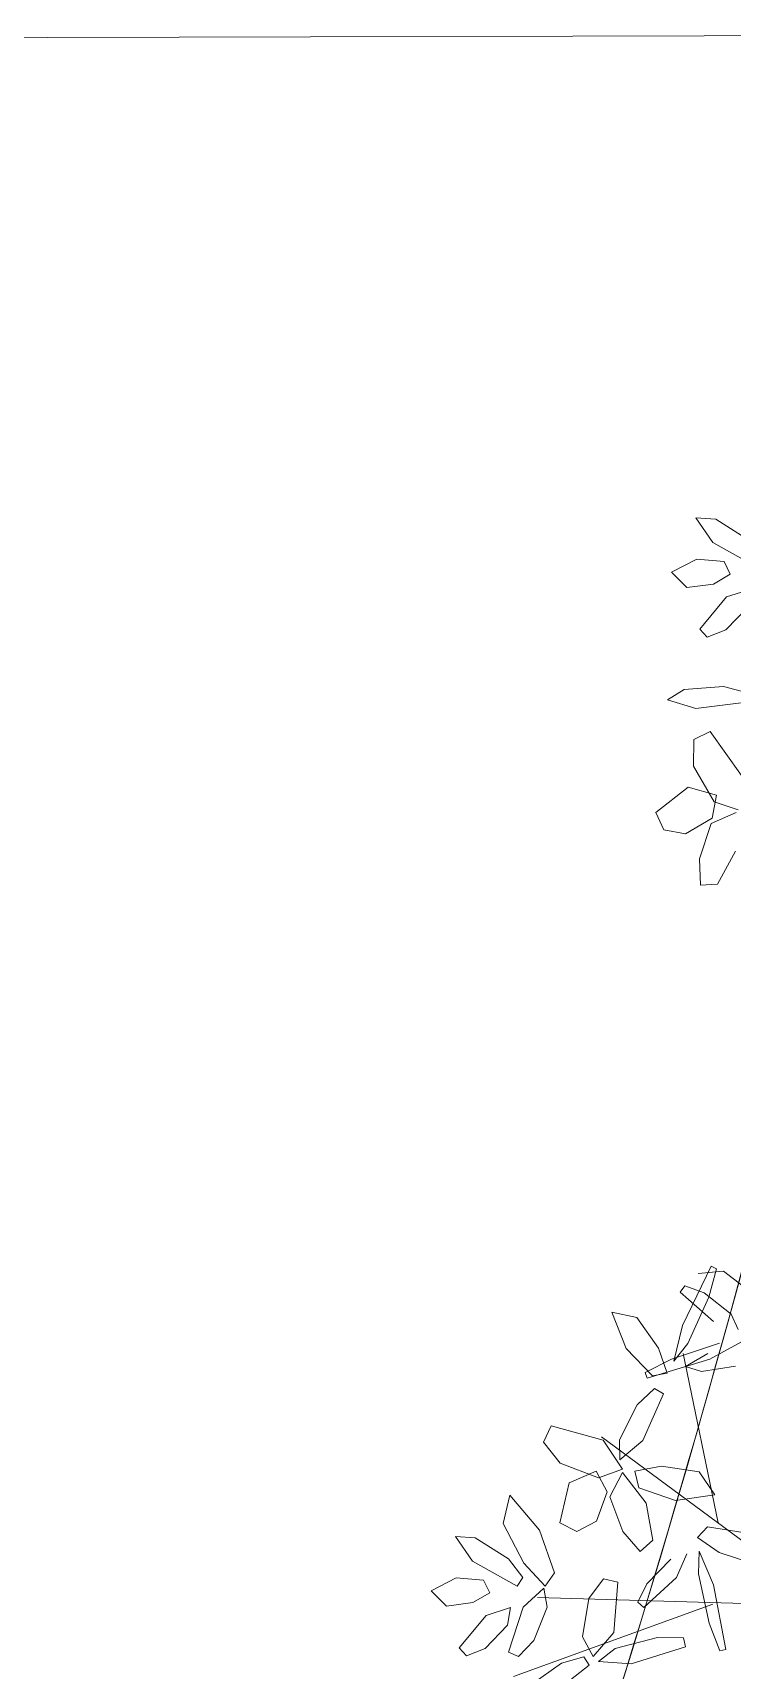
# Model space of a CAD drawing. Header units: millimetres. Extents: x 4980 to 19099, y 3891 to 5773.
# Drawn here: x 8088.2 to 8115.1, y 4497.7 to 4560.7 of the extents above; entities that cross this region are included whole.
import ezdxf

# ---------------------------------------------------------------- set-up
doc = ezdxf.new("R2010")
doc.units = ezdxf.units.MM
for name, color, linetype, lineweight in [('a 2', 132, 'Continuous', 20), ('no3_ahşap gorunus on kalın', 34, 'Continuous', 20), ('no3_ölçü tefriş', 252, 'Continuous', 0), ('PLAN YAZI', 4, 'Continuous', 9)]:
    doc.layers.add(name, color=color, linetype=linetype, lineweight=lineweight)

# ---------------------------------------------------------------- blocks, each defined once
blk = doc.blocks.new('p34')
at = {"color": 68}
for p, q in [((1705.716, -14125.489), (1704.572, -14126.373)), ((1706.689, -14125.575), (1705.716, -14125.489)), ((1706.194, -14125.302), (1705.982, -14125.394)), ((1705.982, -14125.394), (1706.287, -14126.49)), ((1707.299, -14127.572), (1706.194, -14125.302)), ((1706.464, -14126.322), (1705.435, -14127.14)), ((1706.287, -14126.49), (1707.094, -14128.259)), ((1707.203, -14126.043), (1706.464, -14126.322)), ((1707.389, -14126.297), (1707.203, -14126.043)), ((1705.435, -14127.14), (1705.16, -14127.731)), ((1705.009, -14128.198), (1706.251, -14128.874))]:
    blk.add_line(p, q, dxfattribs=at)
at = {"color": 66}
for p, q in [((1706.106, -14127.429), (1707.389, -14126.297)), ((1710.011, -14127.055), (1709.056, -14127.259)), ((1709.476, -14128.448), (1710.011, -14127.055)), ((1707.641, -14128.944), (1707.299, -14127.572)), ((1709.056, -14127.259), (1708.222, -14128.44)), ((1707.732, -14128.861), (1705.883, -14128.258)), ((1707.094, -14128.259), (1707.641, -14128.944)), ((1706.251, -14128.874), (1708.67, -14129.595)), ((1707.196, -14129.148), (1706.333, -14128.656)), ((1708.746, -14129.378), (1707.732, -14128.861)), ((1708.222, -14128.44), (1707.903, -14129.405)), ((1708.46, -14129.501), (1709.476, -14128.448)), ((1705.276, -14129.141), (1706.574, -14129.345)), ((1706.574, -14129.345), (1707.196, -14129.148)), ((1707.903, -14129.405), (1708.46, -14129.501)), ((1708.67, -14129.595), (1708.746, -14129.378)), ((1708.045, -14130.193), (1708.391, -14129.995)), ((1708.844, -14131.988), (1708.045, -14130.193)), ((1708.391, -14129.995), (1709.057, -14130.621)), ((1709.057, -14130.621), (1709.746, -14131.962))]:
    blk.add_line(p, q, dxfattribs=at)
at = {"color": 44}
for p, q in [((1705.965, -14135.169), (1707.275, -14128.65)), ((1701.623, -14138.41), (1710.428, -14131.837)), ((1694.199, -14138.612), (1712.916, -14138.004)), ((1706.176, -14138.29), (1713.856, -14141.038))]:
    blk.add_line(p, q, dxfattribs=at)
at = {"color": 64}
for p, q in [((1710.362, -14131.973), (1712.36, -14131.405)), ((1712.36, -14131.405), (1712.656, -14132.03)), ((1709.726, -14132.729), (1708.844, -14131.988)), ((1709.636, -14133.084), (1710.362, -14131.973)), ((1709.746, -14131.962), (1709.726, -14132.729)), ((1712.656, -14132.03), (1712.029, -14132.843)), ((1706.084, -14134.092), (1706.68, -14133.201)), ((1706.68, -14133.201), (1708.13, -14132.973)), ((1708.13, -14132.973), (1709.159, -14133.168)), ((1708.726, -14134.39), (1709.632, -14133.207)), ((1709.159, -14133.168), (1709.009, -14133.807)), ((1709.632, -14133.207), (1710.124, -14134.144)), ((1710.553, -14133.415), (1709.636, -14133.084)), ((1710.218, -14133.955), (1710.642, -14133.163)), ((1712.029, -14132.843), (1710.553, -14133.415)), ((1710.642, -14133.163), (1711.681, -14133.597)), ((1709.009, -14133.807), (1707.601, -14134.295)), ((1710.641, -14135.074), (1710.218, -14133.955)), ((1711.681, -14133.597), (1712.048, -14135.141)), ((1712.824, -14135.418), (1713.963, -14134.069)), ((1713.963, -14134.069), (1714.22, -14135.158)), ((1707.601, -14134.295), (1706.084, -14134.092)), ((1708.476, -14135.818), (1708.726, -14134.39)), ((1710.124, -14134.144), (1709.626, -14135.48)), ((1706.366, -14135.309), (1704.923, -14135.551)), ((1706.757, -14135.718), (1706.366, -14135.309)), ((1711.392, -14135.47), (1710.641, -14135.074)), ((1712.048, -14135.141), (1711.392, -14135.47)), ((1714.22, -14135.158), (1713.439, -14136.689)), ((1705.927, -14136.303), (1706.757, -14135.718)), ((1708.962, -14136.255), (1708.476, -14135.818)), ((1709.626, -14135.48), (1708.962, -14136.255)), ((1712.258, -14137.059), (1712.824, -14135.418)), ((1714.03, -14136.513), (1715.299, -14135.697)), ((1715.299, -14135.697), (1716.064, -14135.644)), ((1716.064, -14135.644), (1715.411, -14136.594)), ((1704.553, -14136.756), (1705.927, -14136.303)), ((1707.172, -14136.345), (1707.573, -14137.254)), ((1708.711, -14137.493), (1707.789, -14136.556)), ((1713.472, -14137.236), (1714.03, -14136.513)), ((1715.411, -14136.594), (1713.702, -14137.561)), ((1712.625, -14137.57), (1712.258, -14137.059)), ((1713.439, -14136.689), (1712.625, -14137.57)), ((1709.066, -14138.199), (1708.711, -14137.493)), ((1709.83, -14137.432), (1710.381, -14137.303)), ((1709.994, -14139.368), (1709.83, -14137.432)), ((1710.381, -14137.303), (1710.947, -14138.053)), ((1712.547, -14138.374), (1712.675, -14137.652)), ((1712.675, -14137.652), (1713.472, -14138.378)), ((1713.702, -14137.561), (1713.472, -14137.236)), ((1714.752, -14137.813), (1714.988, -14137.328)), ((1715.4, -14138.193), (1714.752, -14137.813)), ((1714.988, -14137.328), (1716.034, -14137.236)), ((1716.034, -14137.236), (1717.007, -14137.729)), ((1708.833, -14138.411), (1709.066, -14138.199)), ((1710.947, -14138.053), (1711.192, -14139.518)), ((1713.064, -14139.662), (1712.547, -14138.374)), ((1713.472, -14138.378), (1714.037, -14140.097)), ((1714.068, -14139.064), (1713.956, -14138.391)), ((1713.956, -14138.391), (1714.894, -14138.684)), ((1716.419, -14138.322), (1715.4, -14138.193)), ((1714.932, -14139.954), (1714.068, -14139.064)), ((1714.894, -14138.684), (1715.935, -14139.924)), ((1710.787, -14140.275), (1709.994, -14139.368)), ((1711.192, -14139.518), (1710.787, -14140.275)), ((1713.656, -14140.273), (1713.064, -14139.662)), ((1710.947, -14140.612), (1711.149, -14140.294)), ((1711.149, -14140.294), (1711.999, -14140.532)), ((1714.037, -14140.097), (1713.656, -14140.273)), ((1712.444, -14141.783), (1710.947, -14140.612)), ((1711.999, -14140.532), (1713.196, -14141.367))]:
    blk.add_line(p, q, dxfattribs=at)
at = {"color": 62}
for p, q in [((1706.693, -14136.245), (1706.151, -14137.55)), ((1706.725, -14137.12), (1706.693, -14136.245)), ((1706.32, -14139.022), (1706.725, -14137.12)), ((1706.151, -14137.55), (1705.689, -14140.032)), ((1707.573, -14137.254), (1708.833, -14138.411)), ((1717.007, -14137.729), (1716.419, -14138.322)), ((1705.913, -14140.084), (1706.32, -14139.022)), ((1707.24, -14139.93), (1707.316, -14139.582)), ((1707.316, -14139.582), (1708.316, -14139.555)), ((1708.316, -14139.555), (1709.94, -14139.971)), ((1705.689, -14140.032), (1705.913, -14140.084)), ((1709.326, -14140.566), (1707.24, -14139.93)), ((1709.94, -14139.971), (1710.576, -14140.474)), ((1715.651, -14140.233), (1714.932, -14139.954)), ((1715.935, -14139.924), (1715.651, -14140.233)), ((1710.576, -14140.474), (1709.326, -14140.566)), ((1714.154, -14142.358), (1715.034, -14142.128)), ((1715.034, -14142.128), (1716.539, -14142.232)), ((1716.539, -14142.232), (1717.184, -14142.627)), ((1716.093, -14142.974), (1714.144, -14142.735)), ((1717.184, -14142.627), (1716.093, -14142.974)), ((1714.353, -14145.55), (1715.553, -14143.855)), ((1715.553, -14143.855), (1716.176, -14144.156)), ((1716.176, -14144.156), (1716.196, -14145.183)), ((1716.196, -14145.183), (1715.404, -14146.554)), ((1715.316, -14146.301), (1716.398, -14145.989)), ((1716.398, -14145.989), (1717.651, -14146.962)), ((1715.404, -14146.554), (1714.482, -14146.871)), ((1715.481, -14147.184), (1715.316, -14146.301)), ((1714.557, -14146.969), (1715.527, -14147.391)), ((1716.513, -14147.792), (1715.481, -14147.184)), ((1717.651, -14146.962), (1717.346, -14147.63)), ((1715.527, -14147.391), (1715.976, -14148.744)), ((1717.346, -14147.63), (1716.513, -14147.792)), ((1715.292, -14149.728), (1714.592, -14148.459)), ((1715.976, -14148.744), (1715.944, -14149.764)), ((1715.944, -14149.764), (1715.292, -14149.728))]:
    blk.add_line(p, q, dxfattribs=at)

msp = doc.modelspace()

# ---------------------------------------------------------------- linework, layer by layer
at = {"layer": 'a 2', "elevation": -0.527}
msp.add_lwpolyline([(7937.418, 4560.078), (8159.418, 4560.651)], dxfattribs=at)
at = {"layer": 'no3_ahşap gorunus on kalın', "elevation": -0.527}
msp.add_lwpolyline([(8159.438, 4550.083, -0.065215), (8121.453, 4427.206), (8089.639, 4441.798, 0.065201), (8124.94, 4555.991), (8159.438, 4550.083)], format="xyb", dxfattribs=at)
msp.add_lwpolyline([(8153.641, 4546.003, -0.060095), (8118.969, 4433.846), (8096.244, 4444.269, 0.059807), (8128.998, 4550.223)], format="xyb", close=True, dxfattribs=at)
at = {"layer": 'no3_ahşap gorunus on kalın'}
for radius, start in [(460.24, 292.24163), (495.24, 290.59517)]:
    msp.add_arc((7671.303, 4633.672, -0.527), radius, start, 350.28285, dxfattribs=at)
at = {"layer": 'PLAN YAZI', "color": 154}
for radius, start, end in [(495.24, 290.59517, 350.25481), (588.235, 287.226616, 350.254812)]:
    msp.add_arc((7671.303, 4633.672, -0.527), radius, start, end, dxfattribs=at)

# ---------------------------------------------------------------- block references
at = {"layer": 'no3_ölçü tefriş', "xscale": -1, "rotation": 0.2328300535295913}
for p in [(9772.301, 18684.504), (9763.057, 18645.355)]:
    msp.add_blockref('p34', p, dxfattribs=at)

doc.saveas('drawing.dxf')
